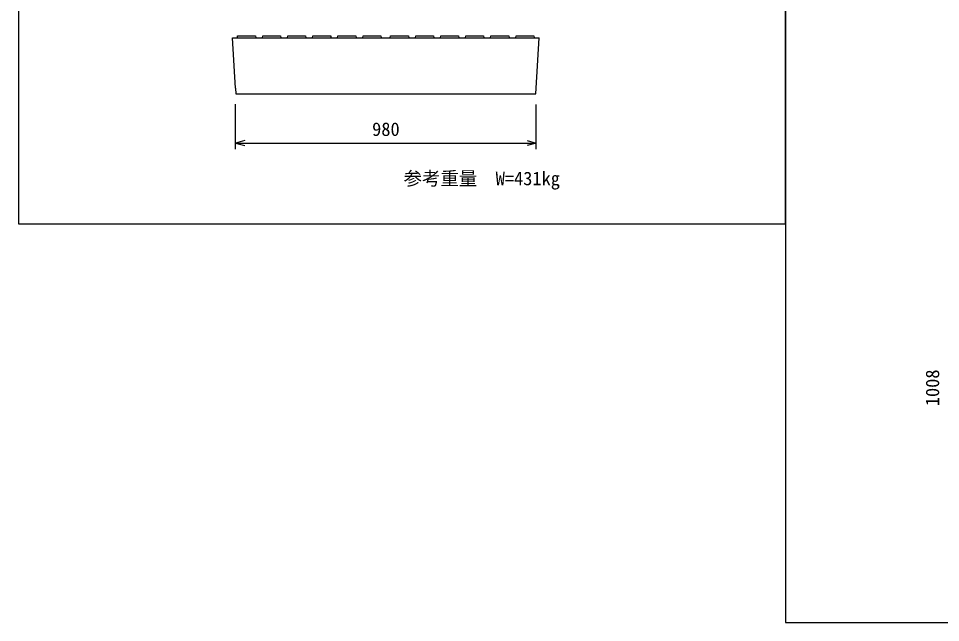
# Model space of a CAD drawing. Units: millimetres, scale not verified. Extents: x -16800 to 16800, y -5940 to 5940.
# Drawn here: x -6395 to -3389, y 506 to 2477 of the extents above; entities that cross this region are included whole.
import ezdxf
from ezdxf.enums import TextEntityAlignment as Align

# ---------------------------------------------------------------- set-up
doc = ezdxf.new("R2010")
doc.units = ezdxf.units.MM
doc.header["$LTSCALE"] = 20
for name, color, linetype, lineweight in [('0-0_DIM', 7, 'Continuous', 25), ('0-2_HATCH', 6, 'Continuous', 25), ('0-5_OUTLINE', 3, 'Continuous', 25), ('0-6_TXT', 7, 'Continuous', 25)]:
    doc.layers.add(name, color=color, linetype=linetype, lineweight=lineweight)
doc.styles.add('ＭＳ ゴシック', font='')
doc.styles.get('ＭＳ ゴシック').set_extended_font_data('MS Gothic')

msp = doc.modelspace()

# ---------------------------------------------------------------- linework, layer by layer
at = {"layer": '0-0_DIM'}
for p, q in [((-5686.79, 2050.18), (-5686.79, 2196.88)), ((-4706.79, 2050.18), (-4706.79, 2195.86)), ((-5686.79, 2070.18), (-4706.79, 2070.18))]:
    msp.add_line(p, q, dxfattribs=at)
for points in [[(-5656.79, 2078.22), (-5686.79, 2070.18), (-5656.79, 2062.14)], [(-4736.79, 2078.22), (-4706.79, 2070.18), (-4736.79, 2062.14)]]:
    msp.add_lwpolyline(points, dxfattribs=at)
at = {"layer": '0-2_HATCH'}
for p, q in [((-5681.12, 2413.18), (-5680.12, 2419.68)), ((-5599.39, 2413.18), (-5598.39, 2419.68)), ((-5517.66, 2413.18), (-5516.66, 2419.68)), ((-5435.92, 2413.18), (-5434.92, 2419.68)), ((-5354.19, 2413.18), (-5353.19, 2419.68)), ((-5272.46, 2413.18), (-5271.46, 2419.68)), ((-5182.46, 2413.18), (-5181.46, 2419.68)), ((-5100.72, 2413.18), (-5099.72, 2419.68)), ((-5018.99, 2413.18), (-5017.99, 2419.68)), ((-4937.26, 2413.18), (-4936.26, 2419.68)), ((-4855.52, 2413.18), (-4854.52, 2419.68)), ((-4773.52, 2413.18), (-4772.52, 2419.68))]:
    msp.add_line(p, q, dxfattribs=at)
for points in [[(-5680.12, 2419.68), (-5622.12, 2419.68), (-5621.12, 2413.18)], [(-5598.39, 2419.68), (-5540.39, 2419.68), (-5539.39, 2413.18)], [(-5516.66, 2419.68), (-5458.66, 2419.68), (-5457.66, 2413.18)], [(-5434.92, 2419.68), (-5376.92, 2419.68), (-5375.92, 2413.18)], [(-5353.19, 2419.68), (-5295.19, 2419.68), (-5294.19, 2413.18)], [(-5271.46, 2419.68), (-5213.46, 2419.68), (-5212.46, 2413.18)], [(-5181.46, 2419.68), (-5123.46, 2419.68), (-5122.46, 2413.18)], [(-5099.72, 2419.68), (-5041.72, 2419.68), (-5040.72, 2413.18)], [(-5017.99, 2419.68), (-4959.99, 2419.68), (-4958.99, 2413.18)], [(-4936.26, 2419.68), (-4878.26, 2419.68), (-4877.26, 2413.18)], [(-4854.52, 2419.68), (-4796.52, 2419.68), (-4795.52, 2413.18)], [(-4772.52, 2419.68), (-4714.52, 2419.68), (-4713.52, 2413.18)]]:
    msp.add_lwpolyline(points, dxfattribs=at)
at = {"layer": '0-5_OUTLINE'}
for p, q in [((-5696.67, 2413.18), (-4696.91, 2413.18)), ((-5686.79, 2249.18), (-5696.67, 2413.18)), ((-5686.79, 2249.18), (-5685.79, 2230.18)), ((-5685.79, 2230.18), (-4707.79, 2230.18))]:
    msp.add_line(p, q, dxfattribs=at)
msp.add_lwpolyline([(-4707.79, 2230.18), (-4706.79, 2249.18), (-4696.91, 2413.18)], dxfattribs=at)
at = {"layer": '0-6_TXT'}
for points in [[(-6394.71, 1806.11), (-3894.71, 1806.11), (-3894.71, 4156.11), (-6394.71, 4156.11)], [(-3894.71, 506.11), (-1394.71, 506.11), (-1394.71, 4156.11), (-3894.71, 4156.11)]]:
    msp.add_lwpolyline(points, close=True, dxfattribs=at)

# ---------------------------------------------------------------- texts
at = {"layer": '0-0_DIM', "style": 'ＭＳ ゴシック'}
for s, p in [('980', (-5241.79, 2080.18)), ('参考重量\u3000W=431kg', (-5139.06, 1919.46))]:
    msp.add_text(s, height=43.99, dxfattribs=at).set_placement(p, align=Align.BOTTOM_LEFT)
msp.add_text('1008', height=43.99, rotation=90, dxfattribs=at).set_placement((-3380.13, 1211.89), align=Align.BOTTOM_LEFT)

doc.saveas('drawing.dxf')
